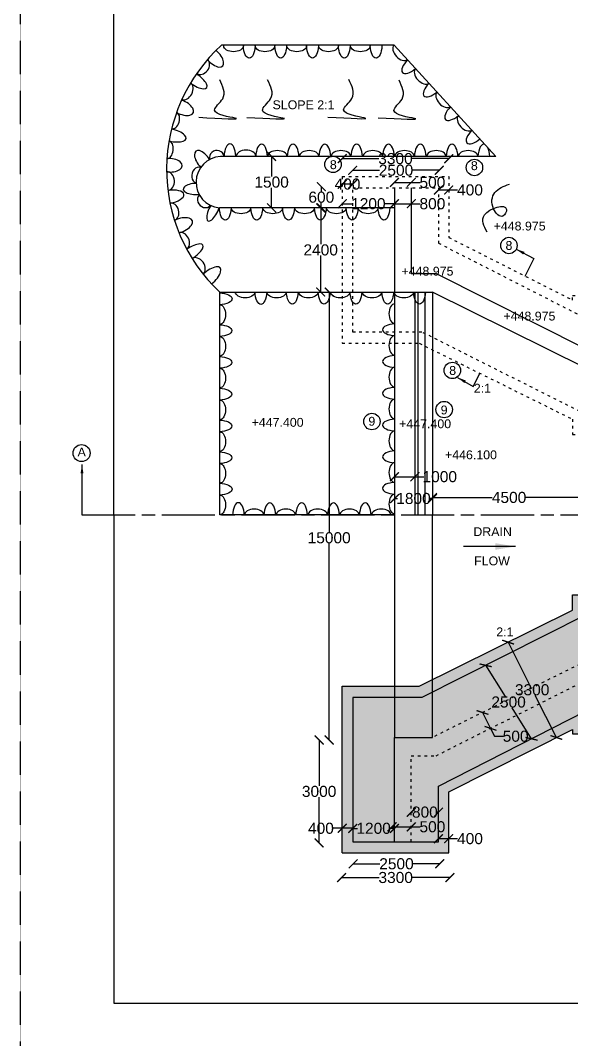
# Model space of a CAD drawing. Header units: millimetres. Extents: x 60706 to 78727, y 12317 to 23622.
# Drawn here: x 60706 to 63194, y 14749 to 19351 of the extents above; entities that cross this region are included whole.
import ezdxf

# ---------------------------------------------------------------- set-up
doc = ezdxf.new("R2010")
doc.units = ezdxf.units.MM
doc.header["$MEASUREMENT"] = 0
for name, pattern in [('ACAD_ISO03W100', [30, 12, -18]), ('ACAD_ISO08W100', [36, 24, -3, 6, -3]), ('HIDDENX2', [0.75, 0.5, -0.25])]:
    doc.linetypes.add(name, pattern=pattern)
doc.layers.add('DRAWING', color=7, linetype='Continuous')
doc.layers.get('0').off()
doc.styles.get("Standard").update_dxf_attribs({"font": 'ARIAL_1.TTF'})
doc.dimstyles.get("Standard").update_dxf_attribs({"dimtxt": 50, "dimasz": 40, "dimexe": 0.18, "dimexo": 0.0625, "dimgap": 0.09, "dimtad": 0, "dimtih": 1, "dimtoh": 1, "dimdec": 0, "dimzin": 0, "dimdsep": 46, "dimtxsty": 'Standard', "dimblk": 'ARCHTICK', "dimcen": 0.05, "dimse1": 1, "dimse2": 1, "dimadec": 0, "dimazin": 0, "dimtfac": 1, "dimtdec": 0, "dimtofl": 0, "dimtmove": 0, "dimatfit": 3, "dimfxl": 0, "dimtolj": 1, "dimtzin": 0, "dimarcsym": 0})
pattern_1 = [(50, (0, 0), (57.380815, -5.02017), [6, -66]), (355, (0, 0), (-11.100107, 60.17537), [4.8, -52.8]), (100.4514, (4.78, -0.42), (46.28075, 55.155163), [5.099215, -56.09137]), (46.1842, (0, 16), (85.379284, -13.24152), [9, -99]), (96.6356, (7.115, 14.9), (74.77302, 77.92943), [7.64882, -84.13704]), (351.1842, (0, 16), (74.77296, 77.92949), [7.2, -79.2]), (21, (8, 12), (47.752564, -32.20951), [6, -66]), (326, (8, 12), (19.465227, 58.012004), [4.8, -52.8]), (71.4514, (11.98, 9.316), (67.21781, 25.80244), [5.099215, -56.09137]), (37.5, (0, 0), (0.9727884, 26.631508), [0, -52.16, 0, -53.6, 0, -53]), (7.5, (0, 0), (21.045563, 31.552937), [0, -30.56, 0, -50.96, 0, -20.2]), (327.5, (-17.84, 0), (42.705795, -1.80439), [0, -20, 0, -62.4, 0, -82.8]), (317.5, (-25.84, 0), (46.654894, 8.008399), [0, -26, 0, -41.44, 0, -58.8])]

# ---------------------------------------------------------------- blocks, each defined once
blk = doc.blocks.new('_ArchTick')
at = {"color": 0, "linetype": 'ByBlock', "const_width": 0.15}
blk.add_lwpolyline([(-0.5, -0.5), (0.5, 0.5)], dxfattribs=at)
blk = doc.blocks.new('*D459')
at = {"layer": 'Defpoints', "color": 0}
for p in [(62566, 17191.6), (63257.4, 17196.5), (63257.4, 17191.6)]:
    blk.add_point(p, dxfattribs=at)
at = {"layer": 'DRAWING', "color": 0, "lineweight": -2}
for p, q in [((62566, 17196.5), (62836, 17196.5)), ((63257.4, 17196.5), (62987.4, 17196.5))]:
    blk.add_line(p, q, dxfattribs=at)
at = {"layer": 'DRAWING', "color": 0, "lineweight": -2, "xscale": 40, "yscale": 40, "zscale": 40, "rotation": 180}
blk.add_blockref('_ArchTick', (62566, 17196.5), dxfattribs=at)
at = {"layer": 'DRAWING', "color": 0, "lineweight": -2, "xscale": 40, "yscale": 40, "zscale": 40}
blk.add_blockref('_ArchTick', (63257.4, 17196.5), dxfattribs=at)
at = {"layer": 'DRAWING', "color": 0, "insert": (62911.7, 17196.5), "char_height": 50, "attachment_point": 5}
blk.add_mtext('\\A1;4500', dxfattribs=at)
blk = doc.blocks.new('*D467')
at = {"layer": 'Defpoints', "color": 0}
for p in [(62394.6, 17290.2), (62486.6, 17290.2), (62486.6, 17290.2)]:
    blk.add_point(p, dxfattribs=at)
at = {"layer": 'DRAWING', "color": 0, "lineweight": -2}
for p, q in [((62394.6, 17290.2), (62486.6, 17290.2)), ((62486.6, 17290.2), (62526.6, 17290.2))]:
    blk.add_line(p, q, dxfattribs=at)
at = {"layer": 'DRAWING', "color": 0, "lineweight": -2, "xscale": 40, "yscale": 40, "zscale": 40, "rotation": 180}
blk.add_blockref('_ArchTick', (62394.6, 17290.2), dxfattribs=at)
at = {"layer": 'DRAWING', "color": 0, "lineweight": -2, "xscale": 40, "yscale": 40, "zscale": 40}
blk.add_blockref('_ArchTick', (62486.6, 17290.2), dxfattribs=at)
at = {"layer": 'DRAWING', "color": 0, "insert": (62598.9, 17290.2), "char_height": 50, "attachment_point": 5}
blk.add_mtext('\\A1;1000', dxfattribs=at)
blk = doc.blocks.new('*D468')
at = {"layer": 'Defpoints', "color": 0}
for p in [(62394.6, 17186.4), (62566, 17191.6), (62566, 17191.6)]:
    blk.add_point(p, dxfattribs=at)
at = {"layer": 'DRAWING', "color": 0, "lineweight": -2}
for p, q in [((62394.6, 17191.6), (62408, 17191.6)), ((62566, 17191.6), (62552.6, 17191.6))]:
    blk.add_line(p, q, dxfattribs=at)
at = {"layer": 'DRAWING', "color": 0, "lineweight": -2, "xscale": 40, "yscale": 40, "zscale": 40, "rotation": 180}
blk.add_blockref('_ArchTick', (62394.6, 17191.6), dxfattribs=at)
at = {"layer": 'DRAWING', "color": 0, "lineweight": -2, "xscale": 40, "yscale": 40, "zscale": 40}
blk.add_blockref('_ArchTick', (62566, 17191.6), dxfattribs=at)
at = {"layer": 'DRAWING', "color": 0, "insert": (62480.3, 17191.6), "char_height": 50, "attachment_point": 5}
blk.add_mtext('\\A1;1800', dxfattribs=at)
blk = doc.blocks.new('*D469')
at = {"layer": 'Defpoints', "color": 0}
for p in [(62057.1, 18504), (62061.4, 18504), (62075.8, 18124)]:
    blk.add_point(p, dxfattribs=at)
at = {"layer": 'DRAWING', "color": 0, "lineweight": -2}
for p, q in [((62061.4, 18504), (62061.4, 18339.6)), ((62061.4, 18124), (62061.4, 18288.4))]:
    blk.add_line(p, q, dxfattribs=at)
at = {"layer": 'DRAWING', "color": 0, "lineweight": -2, "xscale": 40, "yscale": 40, "zscale": 40}
for p, rotation in [((62061.4, 18504), 90), ((62061.4, 18124), 270)]:
    blk.add_blockref('_ArchTick', p, dxfattribs=dict(at, rotation=rotation))
at = {"layer": 'DRAWING', "color": 0, "insert": (62061.4, 18314), "char_height": 50, "attachment_point": 5}
blk.add_mtext('\\A1;2400', dxfattribs=at)
blk = doc.blocks.new('*D470')
at = {"layer": 'Defpoints', "color": 0}
for p in [(62064.3, 18599.9), (62064.3, 18504), (62064.3, 18504)]:
    blk.add_point(p, dxfattribs=at)
at = {"layer": 'DRAWING', "color": 0, "lineweight": -2}
for p, q in [((62064.3, 18599.9), (62064.3, 18577.6)), ((62064.3, 18504), (62064.3, 18526.4))]:
    blk.add_line(p, q, dxfattribs=at)
at = {"layer": 'DRAWING', "color": 0, "lineweight": -2, "xscale": 40, "yscale": 40, "zscale": 40}
for p, rotation in [((62064.3, 18599.9), 90), ((62064.3, 18504), 270)]:
    blk.add_blockref('_ArchTick', p, dxfattribs=dict(at, rotation=rotation))
at = {"layer": 'DRAWING', "color": 0, "insert": (62064.3, 18552), "char_height": 50, "attachment_point": 5}
blk.add_mtext('\\A1;600', dxfattribs=at)
blk = doc.blocks.new('*D471')
at = {"layer": 'Defpoints', "color": 0}
for p in [(62158.8, 18522.3), (62394.2, 18522.6), (62394.2, 18522.6)]:
    blk.add_point(p, dxfattribs=at)
at = {"layer": 'DRAWING', "color": 0, "lineweight": -2}
for p, q in [((62158.8, 18522.6), (62204.2, 18522.6)), ((62394.2, 18522.6), (62348.8, 18522.6))]:
    blk.add_line(p, q, dxfattribs=at)
at = {"layer": 'DRAWING', "color": 0, "lineweight": -2, "xscale": 40, "yscale": 40, "zscale": 40, "rotation": 180}
blk.add_blockref('_ArchTick', (62158.8, 18522.6), dxfattribs=at)
at = {"layer": 'DRAWING', "color": 0, "lineweight": -2, "xscale": 40, "yscale": 40, "zscale": 40}
blk.add_blockref('_ArchTick', (62394.2, 18522.6), dxfattribs=at)
at = {"layer": 'DRAWING', "color": 0, "insert": (62276.5, 18522.6), "char_height": 50, "attachment_point": 5}
blk.add_mtext('\\A1;1200', dxfattribs=at)
blk = doc.blocks.new('*D472')
at = {"layer": 'Defpoints', "color": 0}
for p in [(62394.2, 18522.6), (62470.3, 18522.6), (62470.3, 18522.6)]:
    blk.add_point(p, dxfattribs=at)
at = {"layer": 'DRAWING', "color": 0, "lineweight": -2}
for p, q in [((62394.2, 18522.6), (62470.3, 18522.6)), ((62470.3, 18522.6), (62510.3, 18522.6))]:
    blk.add_line(p, q, dxfattribs=at)
at = {"layer": 'DRAWING', "color": 0, "lineweight": -2, "xscale": 40, "yscale": 40, "zscale": 40, "rotation": 180}
blk.add_blockref('_ArchTick', (62394.2, 18522.6), dxfattribs=at)
at = {"layer": 'DRAWING', "color": 0, "lineweight": -2, "xscale": 40, "yscale": 40, "zscale": 40}
blk.add_blockref('_ArchTick', (62470.3, 18522.6), dxfattribs=at)
at = {"layer": 'DRAWING', "color": 0, "insert": (62565.6, 18522.6), "char_height": 50, "attachment_point": 5}
blk.add_mtext('\\A1;800', dxfattribs=at)
blk = doc.blocks.new('*D473')
at = {"layer": 'Defpoints', "color": 0}
for p in [(62592.9, 18584.9), (62639.1, 18584.9), (62639.1, 18584.9)]:
    blk.add_point(p, dxfattribs=at)
at = {"layer": 'DRAWING', "color": 0, "lineweight": -2}
for p, q in [((62592.9, 18584.9), (62639.1, 18584.9)), ((62639.1, 18584.9), (62679.1, 18584.9))]:
    blk.add_line(p, q, dxfattribs=at)
at = {"layer": 'DRAWING', "color": 0, "lineweight": -2, "xscale": 40, "yscale": 40, "zscale": 40, "rotation": 180}
blk.add_blockref('_ArchTick', (62592.9, 18584.9), dxfattribs=at)
at = {"layer": 'DRAWING', "color": 0, "lineweight": -2, "xscale": 40, "yscale": 40, "zscale": 40}
blk.add_blockref('_ArchTick', (62639.1, 18584.9), dxfattribs=at)
at = {"layer": 'DRAWING', "color": 0, "insert": (62735.3, 18584.9), "char_height": 50, "attachment_point": 5}
blk.add_mtext('\\A1;400', dxfattribs=at)
blk = doc.blocks.new('*D474')
at = {"layer": 'Defpoints', "color": 0}
for p in [(62205.9, 18667.2), (62596.4, 18673.9), (62596.4, 18666.1)]:
    blk.add_point(p, dxfattribs=at)
at = {"layer": 'DRAWING', "color": 0, "lineweight": -2}
for p, q in [((62205.9, 18673.9), (62326.1, 18673.9)), ((62596.4, 18673.9), (62476.2, 18673.9))]:
    blk.add_line(p, q, dxfattribs=at)
at = {"layer": 'DRAWING', "color": 0, "lineweight": -2, "xscale": 40, "yscale": 40, "zscale": 40, "rotation": 180}
blk.add_blockref('_ArchTick', (62205.9, 18673.9), dxfattribs=at)
at = {"layer": 'DRAWING', "color": 0, "lineweight": -2, "xscale": 40, "yscale": 40, "zscale": 40}
blk.add_blockref('_ArchTick', (62596.4, 18673.9), dxfattribs=at)
at = {"layer": 'DRAWING', "color": 0, "insert": (62401.2, 18673.9), "char_height": 50, "attachment_point": 5}
blk.add_mtext('\\A1;2500', dxfattribs=at)
blk = doc.blocks.new('*D475')
at = {"layer": 'Defpoints', "color": 0}
for p in [(62158.8, 18709.9), (62639.3, 18726.2), (62639.3, 18713.3)]:
    blk.add_point(p, dxfattribs=at)
at = {"layer": 'DRAWING', "color": 0, "lineweight": -2}
for p, q in [((62158.8, 18726.2), (62324.4, 18726.2)), ((62639.3, 18726.2), (62473.7, 18726.2))]:
    blk.add_line(p, q, dxfattribs=at)
at = {"layer": 'DRAWING', "color": 0, "lineweight": -2, "xscale": 40, "yscale": 40, "zscale": 40, "rotation": 180}
blk.add_blockref('_ArchTick', (62158.8, 18726.2), dxfattribs=at)
at = {"layer": 'DRAWING', "color": 0, "lineweight": -2, "xscale": 40, "yscale": 40, "zscale": 40}
blk.add_blockref('_ArchTick', (62639.3, 18726.2), dxfattribs=at)
at = {"layer": 'DRAWING', "color": 0, "insert": (62399, 18726.2), "char_height": 50, "attachment_point": 5}
blk.add_mtext('\\A1;3300', dxfattribs=at)
blk = doc.blocks.new('*D476')
at = {"layer": 'Defpoints', "color": 0}
for p in [(62470.3, 18619), (62394.1, 18564.2), (62470.3, 18564.2)]:
    blk.add_point(p, dxfattribs=at)
at = {"layer": 'DRAWING', "color": 0, "lineweight": -2}
for p, q in [((62394.1, 18619), (62470.3, 18619)), ((62470.3, 18619), (62510.3, 18619))]:
    blk.add_line(p, q, dxfattribs=at)
at = {"layer": 'DRAWING', "color": 0, "lineweight": -2, "xscale": 40, "yscale": 40, "zscale": 40, "rotation": 180}
blk.add_blockref('_ArchTick', (62394.1, 18619), dxfattribs=at)
at = {"layer": 'DRAWING', "color": 0, "lineweight": -2, "xscale": 40, "yscale": 40, "zscale": 40}
blk.add_blockref('_ArchTick', (62470.3, 18619), dxfattribs=at)
at = {"layer": 'DRAWING', "color": 0, "insert": (62565.6, 18619), "char_height": 50, "attachment_point": 5}
blk.add_mtext('\\A1;500', dxfattribs=at)
blk = doc.blocks.new('*D477')
at = {"layer": 'Defpoints', "color": 0}
for p in [(62158.8, 18611.2), (62158.8, 18585.6), (62206.2, 18585.6)]:
    blk.add_point(p, dxfattribs=at)
at = {"layer": 'DRAWING', "color": 0, "lineweight": -2}
blk.add_line((62206.2, 18611.2), (62158.8, 18611.2), dxfattribs=at)
at = {"layer": 'DRAWING', "color": 0, "lineweight": -2, "xscale": 40, "yscale": 40, "zscale": 40, "rotation": 180}
blk.add_blockref('_ArchTick', (62158.8, 18611.2), dxfattribs=at)
at = {"layer": 'DRAWING', "color": 0, "lineweight": -2, "xscale": 40, "yscale": 40, "zscale": 40}
blk.add_blockref('_ArchTick', (62206.2, 18611.2), dxfattribs=at)
at = {"layer": 'DRAWING', "color": 0, "insert": (62182.5, 18611.2), "char_height": 50, "attachment_point": 5}
blk.add_mtext('\\A1;400', dxfattribs=at)
blk = doc.blocks.new('*D478')
at = {"layer": 'Defpoints', "color": 0}
for p in [(61839.9, 18736.2), (61842.5, 18736.2), (61822, 18504)]:
    blk.add_point(p, dxfattribs=at)
at = {"layer": 'DRAWING', "color": 0, "lineweight": -2}
for p, q in [((61839.9, 18736.2), (61839.9, 18645.7)), ((61839.9, 18504), (61839.9, 18594.5))]:
    blk.add_line(p, q, dxfattribs=at)
at = {"layer": 'DRAWING', "color": 0, "lineweight": -2, "xscale": 40, "yscale": 40, "zscale": 40}
for p, rotation in [((61839.9, 18736.2), 90), ((61839.9, 18504), 270)]:
    blk.add_blockref('_ArchTick', p, dxfattribs=dict(at, rotation=rotation))
at = {"layer": 'DRAWING', "color": 0, "insert": (61839.9, 18620.1), "char_height": 50, "attachment_point": 5}
blk.add_mtext('\\A1;1500', dxfattribs=at)
blk = doc.blocks.new('*D479')
at = {"layer": 'Defpoints', "color": 0}
for p in [(62061.4, 18124), (62069.1, 16101.4), (62099.7, 16101.4)]:
    blk.add_point(p, dxfattribs=at)
at = {"layer": 'DRAWING', "color": 0, "lineweight": -2}
for p, q in [((62099.7, 18124), (62099.7, 17039.9)), ((62099.7, 16101.4), (62099.7, 16988.7))]:
    blk.add_line(p, q, dxfattribs=at)
at = {"layer": 'DRAWING', "color": 0, "lineweight": -2, "xscale": 40, "yscale": 40, "zscale": 40}
for p, rotation in [((62099.7, 18124), 90), ((62099.7, 16101.4), 270)]:
    blk.add_blockref('_ArchTick', p, dxfattribs=dict(at, rotation=rotation))
at = {"layer": 'DRAWING', "color": 0, "insert": (62099.7, 17014.3), "char_height": 50, "attachment_point": 5}
blk.add_mtext('\\A1;15000', dxfattribs=at)
blk = doc.blocks.new('*D480')
at = {"layer": 'Defpoints', "color": 0}
for p in [(62069.1, 16101.4), (62054.4, 15636.8), (62064.8, 15636.8)]:
    blk.add_point(p, dxfattribs=at)
at = {"layer": 'DRAWING', "color": 0, "lineweight": -2}
for p, q in [((62054.4, 16101.4), (62054.4, 15894.7)), ((62054.4, 15636.8), (62054.4, 15843.5))]:
    blk.add_line(p, q, dxfattribs=at)
at = {"layer": 'DRAWING', "color": 0, "lineweight": -2, "xscale": 40, "yscale": 40, "zscale": 40}
for p, rotation in [((62054.4, 16101.4), 90), ((62054.4, 15636.8), 270)]:
    blk.add_blockref('_ArchTick', p, dxfattribs=dict(at, rotation=rotation))
at = {"layer": 'DRAWING', "color": 0, "insert": (62054.4, 15869.1), "char_height": 50, "attachment_point": 5}
blk.add_mtext('\\A1;3000', dxfattribs=at)
blk = doc.blocks.new('*D481')
at = {"layer": 'Defpoints', "color": 0}
for p in [(62158.8, 15703.9), (62158.8, 15702.7), (62206.2, 15703.9)]:
    blk.add_point(p, dxfattribs=at)
at = {"layer": 'DRAWING', "color": 0, "lineweight": -2}
for p, q in [((62158.8, 15702.7), (62118.8, 15702.7)), ((62206.2, 15702.7), (62158.8, 15702.7))]:
    blk.add_line(p, q, dxfattribs=at)
at = {"layer": 'DRAWING', "color": 0, "lineweight": -2, "xscale": 40, "yscale": 40, "zscale": 40, "rotation": 180}
blk.add_blockref('_ArchTick', (62158.8, 15702.7), dxfattribs=at)
at = {"layer": 'DRAWING', "color": 0, "lineweight": -2, "xscale": 40, "yscale": 40, "zscale": 40}
blk.add_blockref('_ArchTick', (62206.2, 15702.7), dxfattribs=at)
at = {"layer": 'DRAWING', "color": 0, "insert": (62062.5, 15702.7), "char_height": 50, "attachment_point": 5}
blk.add_mtext('\\A1;400', dxfattribs=at)
blk = doc.blocks.new('*D482')
at = {"layer": 'Defpoints', "color": 0}
for p in [(62206.2, 15702.7), (62394.2, 15702.5), (62394.2, 15702.5)]:
    blk.add_point(p, dxfattribs=at)
at = {"layer": 'DRAWING', "color": 0, "lineweight": -2}
for p, q in [((62206.2, 15702.5), (62227.9, 15702.5)), ((62394.2, 15702.5), (62372.5, 15702.5))]:
    blk.add_line(p, q, dxfattribs=at)
at = {"layer": 'DRAWING', "color": 0, "lineweight": -2, "xscale": 40, "yscale": 40, "zscale": 40, "rotation": 180}
blk.add_blockref('_ArchTick', (62206.2, 15702.5), dxfattribs=at)
at = {"layer": 'DRAWING', "color": 0, "lineweight": -2, "xscale": 40, "yscale": 40, "zscale": 40}
blk.add_blockref('_ArchTick', (62394.2, 15702.5), dxfattribs=at)
at = {"layer": 'DRAWING', "color": 0, "insert": (62300.2, 15702.5), "char_height": 50, "attachment_point": 5}
blk.add_mtext('\\A1;1200', dxfattribs=at)
blk = doc.blocks.new('*D483')
at = {"layer": 'Defpoints', "color": 0}
for p in [(62383.3, 15702.5), (62470.3, 15709.5), (62470.3, 15709.5)]:
    blk.add_point(p, dxfattribs=at)
at = {"layer": 'DRAWING', "color": 0, "lineweight": -2}
for p, q in [((62383.3, 15709.5), (62470.3, 15709.5)), ((62470.3, 15709.5), (62510.3, 15709.5))]:
    blk.add_line(p, q, dxfattribs=at)
at = {"layer": 'DRAWING', "color": 0, "lineweight": -2, "xscale": 40, "yscale": 40, "zscale": 40, "rotation": 180}
blk.add_blockref('_ArchTick', (62383.3, 15709.5), dxfattribs=at)
at = {"layer": 'DRAWING', "color": 0, "lineweight": -2, "xscale": 40, "yscale": 40, "zscale": 40}
blk.add_blockref('_ArchTick', (62470.3, 15709.5), dxfattribs=at)
at = {"layer": 'DRAWING', "color": 0, "insert": (62565.6, 15709.5), "char_height": 50, "attachment_point": 5}
blk.add_mtext('\\A1;500', dxfattribs=at)
blk = doc.blocks.new('*D484')
at = {"layer": 'Defpoints', "color": 0}
for p in [(62470.3, 15775.6), (62592.9, 15775.6), (62592.9, 15775.6)]:
    blk.add_point(p, dxfattribs=at)
at = {"layer": 'DRAWING', "color": 0, "lineweight": -2}
for p, q in [((62470.3, 15775.6), (62476.3, 15775.6)), ((62592.9, 15775.6), (62586.9, 15775.6))]:
    blk.add_line(p, q, dxfattribs=at)
at = {"layer": 'DRAWING', "color": 0, "lineweight": -2, "xscale": 40, "yscale": 40, "zscale": 40, "rotation": 180}
blk.add_blockref('_ArchTick', (62470.3, 15775.6), dxfattribs=at)
at = {"layer": 'DRAWING', "color": 0, "lineweight": -2, "xscale": 40, "yscale": 40, "zscale": 40}
blk.add_blockref('_ArchTick', (62592.9, 15775.6), dxfattribs=at)
at = {"layer": 'DRAWING', "color": 0, "insert": (62531.6, 15775.6), "char_height": 50, "attachment_point": 5}
blk.add_mtext('\\A1;800', dxfattribs=at)
blk = doc.blocks.new('*D485')
at = {"layer": 'Defpoints', "color": 0}
for p in [(62592.9, 15656), (62639.1, 15656), (62639.1, 15656)]:
    blk.add_point(p, dxfattribs=at)
at = {"layer": 'DRAWING', "color": 0, "lineweight": -2}
for p, q in [((62592.9, 15656), (62639.1, 15656)), ((62639.1, 15656), (62679.1, 15656))]:
    blk.add_line(p, q, dxfattribs=at)
at = {"layer": 'DRAWING', "color": 0, "lineweight": -2, "xscale": 40, "yscale": 40, "zscale": 40, "rotation": 180}
blk.add_blockref('_ArchTick', (62592.9, 15656), dxfattribs=at)
at = {"layer": 'DRAWING', "color": 0, "lineweight": -2, "xscale": 40, "yscale": 40, "zscale": 40}
blk.add_blockref('_ArchTick', (62639.1, 15656), dxfattribs=at)
at = {"layer": 'DRAWING', "color": 0, "insert": (62735.3, 15656), "char_height": 50, "attachment_point": 5}
blk.add_mtext('\\A1;400', dxfattribs=at)
blk = doc.blocks.new('*D486')
at = {"layer": 'Defpoints', "color": 0}
for p in [(62208.2, 15540.9), (62598.8, 15542.4), (62598.8, 15542.4)]:
    blk.add_point(p, dxfattribs=at)
at = {"layer": 'DRAWING', "color": 0, "lineweight": -2}
for p, q in [((62208.2, 15542.4), (62328.4, 15542.4)), ((62598.8, 15542.4), (62478.6, 15542.4))]:
    blk.add_line(p, q, dxfattribs=at)
at = {"layer": 'DRAWING', "color": 0, "lineweight": -2, "xscale": 40, "yscale": 40, "zscale": 40, "rotation": 180}
blk.add_blockref('_ArchTick', (62208.2, 15542.4), dxfattribs=at)
at = {"layer": 'DRAWING', "color": 0, "lineweight": -2, "xscale": 40, "yscale": 40, "zscale": 40}
blk.add_blockref('_ArchTick', (62598.8, 15542.4), dxfattribs=at)
at = {"layer": 'DRAWING', "color": 0, "insert": (62403.5, 15542.4), "char_height": 50, "attachment_point": 5}
blk.add_mtext('\\A1;2500', dxfattribs=at)
blk = doc.blocks.new('*D487')
at = {"layer": 'Defpoints', "color": 0}
for p in [(62155.4, 15491.7), (62644.4, 15491.2), (62644.4, 15480.4)]:
    blk.add_point(p, dxfattribs=at)
at = {"layer": 'DRAWING', "color": 0, "lineweight": -2}
for p, q in [((62155.4, 15480.4), (62325.3, 15480.4)), ((62644.4, 15480.4), (62474.6, 15480.4))]:
    blk.add_line(p, q, dxfattribs=at)
at = {"layer": 'DRAWING', "color": 0, "lineweight": -2, "xscale": 40, "yscale": 40, "zscale": 40, "rotation": 180}
blk.add_blockref('_ArchTick', (62155.4, 15480.4), dxfattribs=at)
at = {"layer": 'DRAWING', "color": 0, "lineweight": -2, "xscale": 40, "yscale": 40, "zscale": 40}
blk.add_blockref('_ArchTick', (62644.4, 15480.4), dxfattribs=at)
at = {"layer": 'DRAWING', "color": 0, "insert": (62399.9, 15480.4), "char_height": 50, "attachment_point": 5}
blk.add_mtext('\\A1;3300', dxfattribs=at)
blk = doc.blocks.new('*D488')
at = {"layer": 'Defpoints', "color": 0}
for p in [(62791.8, 16225.7), (62827.9, 16154.1), (62827.9, 16154.1)]:
    blk.add_point(p, dxfattribs=at)
at = {"layer": 'DRAWING', "color": 0, "lineweight": -2}
for p, q in [((62791.8, 16225.7), (62827.9, 16154.1)), ((62827.9, 16154.1), (62845.9, 16118.3)), ((62845.9, 16118.3), (62885.9, 16118.3))]:
    blk.add_line(p, q, dxfattribs=at)
at = {"layer": 'DRAWING', "color": 0, "lineweight": -2, "xscale": 40, "yscale": 40, "zscale": 40}
for p, rotation in [((62791.8, 16225.7), 116.7497208644413), ((62827.9, 16154.1), 296.7497208644413)]:
    blk.add_blockref('_ArchTick', p, dxfattribs=dict(at, rotation=rotation))
at = {"layer": 'DRAWING', "color": 0, "insert": (62941.2, 16118.3), "char_height": 50, "attachment_point": 5}
blk.add_mtext('\\A1;500', dxfattribs=at)
blk = doc.blocks.new('*D489')
at = {"layer": 'Defpoints', "color": 0}
for p in [(62805.7, 16438.7), (63013.2, 16106.8), (63013.2, 16106.8)]:
    blk.add_point(p, dxfattribs=at)
at = {"layer": 'DRAWING', "color": 0, "lineweight": -2}
for p, q in [((62805.7, 16438.7), (62893.4, 16298.4)), ((63013.2, 16106.8), (62925.4, 16247.2))]:
    blk.add_line(p, q, dxfattribs=at)
at = {"layer": 'DRAWING', "color": 0, "lineweight": -2, "xscale": 40, "yscale": 40, "zscale": 40}
for p, rotation in [((62805.7, 16438.7), 122.0161001111862), ((63013.2, 16106.8), 302.0161001111862)]:
    blk.add_blockref('_ArchTick', p, dxfattribs=dict(at, rotation=rotation))
at = {"layer": 'DRAWING', "color": 0, "insert": (62909.4, 16272.8), "char_height": 50, "attachment_point": 5}
blk.add_mtext('\\A1;2500', dxfattribs=at)
blk = doc.blocks.new('*D490')
at = {"layer": 'Defpoints', "color": 0}
for p in [(62895.6, 16537.7), (63113.6, 16107), (63124.9, 16112.8)]:
    blk.add_point(p, dxfattribs=at)
at = {"layer": 'DRAWING', "color": 0, "lineweight": -2}
for p, q in [((62906.9, 16543.4), (63002.9, 16353.7)), ((63124.9, 16112.8), (63028.9, 16302.5))]:
    blk.add_line(p, q, dxfattribs=at)
at = {"layer": 'DRAWING', "color": 0, "lineweight": -2, "xscale": 40, "yscale": 40, "zscale": 40}
for p, rotation in [((62906.9, 16543.4), 116.8528520061455), ((63124.9, 16112.8), 296.8528520061454)]:
    blk.add_blockref('_ArchTick', p, dxfattribs=dict(at, rotation=rotation))
at = {"layer": 'DRAWING', "color": 0, "insert": (63015.9, 16328.1), "char_height": 50, "attachment_point": 5}
blk.add_mtext('\\A1;3300', dxfattribs=at)

msp = doc.modelspace()

# ---------------------------------------------------------------- hatches: boundary and pattern name
at = {"layer": 'DRAWING'}
h = msp.add_hatch(dxfattribs=at)
h.set_pattern_fill('AR-CONC', color=256, scale=8, style=0)
h.set_pattern_definition(pattern_1)
h.paths.add_polyline_path([(63257.4, 16665.9), (63257.4, 16756.6), (63198, 16756.6), (63198, 16687.6), (62566, 16374.3), (62566, 16318.2)])
h.paths.add_polyline_path([(62566, 16374.3), (62506.4, 16344.8), (62394.6, 16344.8), (62394.6, 16293.9), (62517.8, 16293.9), (62566, 16318.2)], flags=17)
h.paths.add_polyline_path([(62394.6, 16344.8), (62158.8, 16344.8), (62158.8, 15591.3), (62639.1, 15591.3), (62639.1, 15866.8), (63197.4, 16149.5), (63197.4, 16129.3), (63327, 16129.3), (63327, 16188.9), (63257, 16188.9), (63257, 16231.2), (62592.9, 15892.4), (62592.9, 15642.3), (62206.2, 15642.3), (62206.2, 16293.9), (62394.6, 16293.9)])
h.paths.add_polyline_path([(62566, 16318.2), (62517.8, 16293.9), (62394.6, 16293.9), (62394.6, 16113.4), (62566, 16113.4)], flags=17)
h.paths.add_polyline_path([(62394.6, 16293.9), (62206.2, 16293.9), (62206.2, 15642.3), (62394.1, 15642.3), (62394.6, 16113.4)], flags=17)
h.paths.add_polyline_path([(63257.4, 16370.5), (63257.4, 16457.2), (62566, 16113.4), (62394.6, 16113.4), (62394.1, 15642.3), (62470.3, 15642.3), (62470.3, 16030.3), (62582.3, 16030.3)])
h.paths.add_polyline_path([(63327, 16671.3), (63257.9, 16671.3), (63257.9, 16666.2), (63257.4, 16665.9), (63257.4, 16457.2), (63327, 16457.2)])
h.paths.add_polyline_path([(63327, 16756.6), (63257.4, 16756.6), (63257.4, 16671.3), (63327, 16671.3)])
h.paths.add_polyline_path([(63986.5, 16756.6), (63327, 16756.6), (63327, 16671.3), (63986.5, 16671.3)])
h.paths.add_polyline_path([(63986.5, 16671.3), (63327, 16671.3), (63327, 16457.2), (63986.5, 16457.2)])
h.paths.add_polyline_path([(64052.3, 16756.6), (63986.5, 16756.6), (63986.5, 16671.3), (64052.3, 16671.3)])
h.paths.add_polyline_path([(64264.3, 16686.7), (64052.3, 16686.7), (64052.3, 16638.5), (64264.3, 16638.5)])
h.paths.add_polyline_path([(64264.3, 16638.5), (64052.9, 16638.5), (64052.9, 16457.2), (64264.3, 16457.2)])
h.paths.add_polyline_path([(64264.3, 16457.2), (64052.9, 16457.2), (64052.9, 16379.9), (64264.3, 16379.9)])
h.paths.add_polyline_path([(64052.9, 16457.2), (63986.5, 16457.2), (63986.5, 16379.9), (64052.9, 16379.9)])
h.paths.add_polyline_path([(63986.5, 16457.2), (63327, 16457.2), (63327, 16379.9), (63986.5, 16379.9)])
h.paths.add_polyline_path([(63327, 16379.9), (63257.4, 16379.9), (63257.4, 16370.5), (63257.2, 16299.6), (63327, 16299.6)])
h.paths.add_polyline_path([(63327, 16299.6), (63257.2, 16299.6), (63257, 16231.2), (63257, 16188.9), (63327, 16188.9)])
h.paths.add_polyline_path([(63986.5, 16188.9), (63327, 16188.9), (63327, 16129.3), (63986.5, 16129.3)])
h.paths.add_polyline_path([(63986.5, 16299.6), (63327, 16299.6), (63327, 16188.9), (63986.5, 16188.9)])
h.paths.add_polyline_path([(63986.5, 16379.9), (63327, 16379.9), (63327, 16299.6), (63986.5, 16299.6)])
h.paths.add_polyline_path([(64052.9, 16379.9), (63986.5, 16379.9), (63986.5, 16299.6), (64052.9, 16299.6)])
h.paths.add_polyline_path([(64052.9, 16299.6), (63986.5, 16299.6), (63986.5, 16188.9), (64052.9, 16188.9), (64052.9, 16247.7)])
h.paths.add_polyline_path([(64114, 16199.3), (64701.4, 16199.3), (64701.4, 16279.6), (64652.8, 16279.6), (64652.8, 16247.7), (64052.9, 16247.7), (64052.9, 16188.9), (63986.5, 16188.9), (63986.5, 16129.3), (64114, 16129.3)])
h.paths.add_polyline_path([(64652.8, 16341.1), (64326, 16341.1), (64326, 16379.9), (64264.3, 16379.9), (64264.3, 16279.6), (64652.8, 16279.6)])
h.paths.add_polyline_path([(64973.7, 16389.7), (64914.4, 16389.7), (64914.4, 16341.1), (64701.4, 16341.1), (64701.4, 16279.3), (64973.7, 16279.3)])
h.paths.add_polyline_path([(64701.4, 16341.1), (64652.8, 16341.1), (64652.8, 16279.6), (64701.4, 16279.6)])
h.paths.add_polyline_path([(64733.6, 16389.7), (64652.8, 16389.7), (64652.8, 16379.9), (64652.8, 16369.3), (64652.8, 16341.1), (64701.4, 16341.1), (64733.6, 16341.1)])
h.paths.add_polyline_path([(64914.4, 16389.7), (64733.6, 16389.7), (64733.6, 16341.1), (64914.4, 16341.1)], flags=17)
h.paths.add_polyline_path([(64574.1, 16379.9), (64326, 16379.9), (64326, 16341.1), (64574.1, 16341.1)])
h.paths.add_polyline_path([(64652.8, 16369.3), (64652.8, 16379.9), (64574.1, 16379.9), (64574.1, 16341.1), (64652.8, 16341.1)])
h.paths.add_polyline_path([(64574.1, 16457.2), (64326, 16457.2), (64326, 16379.9), (64574.1, 16379.9)])
h.paths.add_polyline_path([(64652.8, 16457.2), (64574.1, 16457.2), (64574.1, 16379.9), (64652.8, 16379.9)])
h.paths.add_polyline_path([(64733.6, 16453.4), (64652.8, 16453.4), (64652.8, 16389.7), (64733.6, 16389.7)])
h.paths.add_polyline_path([(64914.4, 16453.4), (64733.6, 16453.4), (64733.6, 16389.7), (64914.4, 16389.7)])
h.paths.add_polyline_path([(64973.7, 16453.4), (64914.4, 16453.4), (64914.4, 16389.7), (64973.7, 16389.7)])
h.paths.add_polyline_path([(64973.7, 17074.8), (64914.4, 17074.8), (64914.4, 16453.4), (64973.7, 16453.4)])
h.paths.add_polyline_path([(64914.4, 17074.8), (64733.6, 17074.8), (64733.6, 16453.4), (64914.4, 16453.4)])
h.paths.add_polyline_path([(64733.6, 17074.8), (64652.8, 17074.8), (64652.8, 16457.2), (64652.8, 16453.4), (64733.6, 16453.4)])
h.paths.add_polyline_path([(64326, 17118.7), (64264.3, 17118.7), (64264.3, 16638.5), (64264.3, 16457.2), (64326, 16457.2)])
h.paths.add_polyline_path([(64973.7, 17118.7), (64914.4, 17118.7), (64914.4, 17074.8), (64973.7, 17074.8)])
h = msp.add_hatch(dxfattribs=at)
h.set_pattern_fill('AR-CONC', color=256, scale=8, style=0)
h.set_pattern_definition(pattern_1)
h.paths.add_polyline_path([(64052.9, 16638.5), (64052, 16638.5), (64052, 16671.3), (63986.5, 16671.3), (63986.5, 16457.2), (64052.9, 16457.2)])
h.paths.add_polyline_path([(64264.3, 16379.9), (64052.9, 16379.9), (64052.9, 16247.7), (64652.8, 16247.7), (64652.8, 16279.6), (64264.3, 16279.6)])
h.paths.add_polyline_path([(63257.4, 16457.2), (63257.4, 16665.9), (62566, 16318.2), (62566, 16113.4)])
h.paths.add_polyline_path([(63257, 16231.2), (63257.4, 16370.5), (62582.3, 16030.3), (62470.3, 16030.3), (62470.3, 15642.3), (62592.9, 15642.3), (62592.9, 15892.4)])
h.paths.add_polyline_path([(63327, 16457.2), (63257.4, 16457.2), (63257.4, 16379.9), (63327, 16379.9)])

# ---------------------------------------------------------------- linework, layer by layer
at = {"layer": 'DRAWING', "linetype": 'HIDDENX2'}
msp.add_lwpolyline([(60706.2, 23621.9), (77719.4, 23621.9), (77719.4, 12317.2), (60706.2, 12317.2)], close=True, dxfattribs=at)
at = {"layer": 'DRAWING'}
for points in [[(61128.3, 17118.7), (61128.3, 20425.5)], [(62851.9, 18736.2), (62392.4, 19238.4), (61614.2, 19238.4)], [(62851.9, 18736.2), (61609.7, 18736.2)], [(62394.1, 18595.1), (62394.6, 18124)], [(62470.3, 18595.1), (62470.3, 18207.1), (62582.3, 18207.1), (63257.4, 17866.9), (63257.4, 17780.2), (62566, 18124)], [(62394.2, 18504), (61604.3, 18504)], [(62394.6, 18124), (62566, 18124), (62566, 17118.7)], [(62486.6, 18124), (62486.6, 17118.7)], [(62500, 18124), (62500, 17118.7)], [(62531, 18124), (62531, 17118.7)], [(74381.8, 14904.6), (70119.1, 14904.6), (70079.1, 14795.1), (70002.7, 15036.2), (69952.4, 14900.9), (67261.5, 14900.9), (67221.3, 14794.4), (67207.3, 15043.4), (67165.5, 14913.5), (64659.3, 14913.5), (64630.1, 14819.1), (64562.1, 15016.2), (64523.2, 14912.3), (61129.4, 14912.3), (61129.4, 17118.7)], [(62158.8, 15591.3), (62639.1, 15591.3), (62639.1, 15866.8), (63197.4, 16149.5), (63197.4, 16129.3), (64114, 16129.3), (64114, 16199.3), (64701.4, 16199.3), (64701.4, 16279.3), (64973.7, 16279.3), (64973.7, 17118.7), (64914.4, 17118.7), (64914.4, 16341.1), (64701.4, 16341.1), (64701.4, 16279.6), (64264.3, 16279.6), (64264.3, 16638.5), (64264.3, 17118.7), (64326, 17118.7), (64326, 16341.1), (64701.4, 16341.1)], [(62394.6, 16113.4), (62566, 16113.4), (62566, 17118.7)], [(62394.6, 17118.7), (62394.6, 16113.4)], [(62158.8, 15591.3), (62158.8, 16344.8), (62506.4, 16344.8), (63198, 16687.6), (63198, 16756.6), (64052.3, 16756.6), (64052.3, 16686.7), (64264.3, 16686.7), (64264.3, 16638.5), (64052, 16638.5), (64052, 16671.3), (63257.9, 16671.3), (63257.9, 16666.2), (62517.8, 16293.9), (62206.2, 16293.9), (62206.2, 15642.3), (62592.9, 15642.3), (62592.9, 15892.4), (63257, 16231.2), (63257, 16188.9), (64052.9, 16188.9), (64052.9, 16247.7), (64652.8, 16247.7), (64652.8, 16369.3)], [(62394.1, 15642.3), (62394.6, 16113.4)]]:
    msp.add_lwpolyline(points, dxfattribs=at)
at = {"layer": 'DRAWING', "linetype": 'ACAD_ISO03W100'}
for points in [[(62158.8, 18646.1), (62158.8, 17892.6), (62506.4, 17892.6), (63198, 17549.8), (63198, 17480.8), (64052.3, 17480.8), (64052.3, 17550.7), (64264.3, 17550.7), (64264.3, 17598.9), (64052, 17598.9), (64052, 17566.1), (63257.9, 17566.1), (63257.9, 17571.2), (62517.8, 17943.4), (62206.2, 17943.4), (62206.2, 18595.1), (62592.9, 18595.1), (62592.9, 18345), (63257, 18006.1), (63257, 18048.5), (64052.9, 18048.5), (64052.9, 17989.7), (64652.8, 17989.7), (64652.8, 17868.1)], [(62158.8, 18646.1), (62639.1, 18646.1), (62639.1, 18370.6), (63197.4, 18087.9), (63197.4, 18108.1), (64114, 18108.1), (64114, 18038.1), (64701.4, 18038.1), (64701.4, 17958.1), (64973.7, 17958.1), (64973.7, 17118.7), (64914.4, 17118.7), (64914.4, 17896.3), (64701.4, 17896.3), (64701.4, 17957.8), (64264.3, 17957.8), (64264.3, 17598.9), (64264.3, 17118.7), (64326, 17118.7), (64326, 17896.3), (64701.4, 17896.3)], [(62470.3, 15642.3), (62470.3, 16030.3), (62582.3, 16030.3), (63257.4, 16370.5), (63257.4, 16457.2), (62566, 16113.4)]]:
    msp.add_lwpolyline(points, dxfattribs=at)
at = {"layer": 'DRAWING'}
msp.add_lwpolyline([(62394.6, 17118.7), (61605.7, 17118.7), (61605.7, 18124), (62394.6, 18124)], close=True, dxfattribs=at)
for centre, radius in [((62117.1, 18700.2), 37.1), ((62755.3, 18686.3), 37.1), ((62911, 18334.1), 37.1), ((62655.7, 17770), 37.1), ((62618.7, 17593.4), 37.1), ((62292.6, 17539.4), 37.1), ((60982.5, 17396.9), 38.4)]:
    msp.add_circle(centre, radius, dxfattribs=at)
for centre, radius, start, end in [((62124.3, 18677.3), 758.3, 132.269, 226.8557), ((61615.1, 18619.9), 116.4, 92.6548, 264.6929)]:
    msp.add_arc(centre, radius, start, end, dxfattribs=at)
for centre, major_axis, ratio, start_param, end_param in [((62423, 19206.3), (-30, 32.8), 0.613658, 0.031059, 3.110534), ((61577, 19187.1), (42.1, -42.9), 0.482644, 4.568876, 8.040147), ((61526.6, 19142.3), (23.9, 30.8), 0.764707, 3.141593, 6.283185), ((62476.8, 19157.2), (-46, -42.1), 0.429578, 4.831278, 7.735093), ((61494.9, 19082.9), (51.8, -35.8), 0.387837, 4.578515, 8.012176), ((62519.8, 19100.4), (-30, 32.8), 0.613658, 0.031059, 3.110534), ((61454.8, 19031), (19.4, 36.8), 0.663126, 3.141593, 6.283185), ((62573.6, 19051.3), (-46, -42.1), 0.429578, 4.831278, 7.735093), ((62616.7, 18994.5), (-30, 32.8), 0.613658, 0.031059, 3.110534), ((61432.1, 18958.1), (54.7, -24), 0.507995, 4.545415, 8.048433), ((62670.5, 18945.4), (-46, -42.1), 0.429578, 4.831278, 7.735093), ((61399.8, 18898.1), (11.2, 36.6), 0.610953, 3.141593, 6.283185), ((62713.5, 18888.7), (-30, 32.8), 0.613658, 0.031059, 3.110534), ((61386.2, 18832.4), (67.8, -15.6), 0.393527, 4.667918, 7.912974), ((62767.3, 18839.6), (-46, -42.1), 0.429578, 4.831278, 7.735093), ((61372.3, 18766.5), (4.7, 39.9), 0.581846, 3.141593, 6.283185), ((61652, 18730.9), (0, 62.3), 0.429578, 4.831278, 7.735093), ((61794.9, 18729.6), (0, 62.3), 0.429578, 4.817613, 7.748758), ((61936.8, 18728.8), (0, 62.3), 0.429578, 4.831278, 7.735093), ((62080.3, 18728.8), (0, 62.3), 0.429578, 4.831278, 7.735093), ((62223.8, 18728.8), (0, 62.3), 0.429578, 4.831278, 7.735093), ((62367.3, 18728.8), (0, 62.3), 0.429578, 4.831278, 7.735093), ((62510.8, 18728.8), (0, 62.3), 0.429578, 4.831278, 7.735093), ((62654.3, 18728.8), (0, 62.3), 0.429578, 4.831278, 7.735093), ((62797.8, 18728.8), (0, 62.3), 0.429578, 6.104016, 7.735093), ((62797.8, 18728.8), (0, 62.3), 0.429578, 4.831278, 5.58436), ((61531.3, 18715.9), (-33, 44.8), 0.494454, 4.500377, 8.156671), ((61592.8, 18730.4), (-32.7, -7.9), 0.982222, 3.075372, 6.283185), ((61724.6, 18737.5), (44.4, 0), 0.613658, 0.031059, 3.110534), ((61865.9, 18735.3), (44.4, 0), 0.613658, 0.031059, 3.110534), ((62009.4, 18735.3), (44.4, 0), 0.613658, 0.031059, 3.110534), ((62152.9, 18735.3), (44.4, 0), 0.613658, 0.031059, 3.110534), ((62296.4, 18735.3), (44.4, 0), 0.613658, 0.031059, 3.110534), ((62439.8, 18735.3), (44.4, 0), 0.613658, 0.031059, 3.110534), ((62583.3, 18735.3), (44.4, 0), 0.613658, 0.031059, 3.110534), ((62726.8, 18735.3), (44.4, 0), 0.613658, 0.031059, 3.110534), ((61380.7, 18696.3), (55.6, -2.5), 0.547136, 4.470665, 8.117054), ((61507.9, 18652.5), (9.5, 34.8), 0.782466, 6.200742, 9.438477), ((61369, 18625.2), (-2.9, 42.2), 0.763808, 3.141593, 6.283185), ((61502.1, 18589.3), (-61.1, -0.5), 0.417911, 4.763437, 8.027927), ((61375.7, 18553.5), (68.2, 11.4), 0.41944, 4.727104, 7.838383), ((61538.4, 18538.2), (-23.9, 24.8), 0.909473, 0.028814, 3.22403), ((61391.4, 18486.7), (-10, 38.4), 0.748425, 3.141593, 6.283185), ((61577.7, 18495.2), (-24.8, -50.6), 0.363745, 4.496207, 8.205464), ((61419.5, 18422.4), (63.2, 23.6), 0.459078, 4.58568, 7.971674), ((61439.1, 18354.8), (-16.9, 35.9), 0.715494, 3.141593, 6.283185), ((61470.4, 18296.9), (59.2, 39.3), 0.341693, 4.671745, 7.854408), ((61505.8, 18240.6), (-24.4, 34.5), 0.721572, 3.141593, 6.283185), ((61555.9, 18187), (51.6, 46), 0.419751, 4.601811, 7.950516), ((62396.7, 18026.5), (0, 44.4), 0.613658, 0.031059, 3.110534), ((62403.3, 17953.9), (-62.3, 0), 0.429578, 4.831278, 7.735093), ((62396.7, 17883), (0, 44.4), 0.613658, 0.031059, 3.110534), ((62403.3, 17810.4), (-62.3, 0), 0.429578, 4.831278, 7.735093), ((62396.7, 17739.5), (0, 44.4), 0.613658, 0.031059, 3.110534), ((62403.3, 17667), (-62.3, 0), 0.429578, 4.831278, 7.735093), ((62396.7, 17596), (0, 44.4), 0.613658, 0.031059, 3.110534), ((62403.3, 17523.5), (-62.3, 0), 0.429578, 4.831278, 7.735093), ((62396.7, 17452.5), (0, 44.4), 0.613658, 0.031059, 3.110534), ((62403.3, 17380), (-62.3, 0), 0.429578, 4.831278, 7.735093), ((62396.7, 17309), (0, 44.4), 0.613658, 0.031059, 3.110534), ((62402.4, 17238), (-62.3, 0), 0.429578, 4.817613, 7.748758), ((62396.7, 17167), (0, 44.4), 0.613658, 0.031059, 3.110534), ((61690.1, 17110.7), (0, 62.3), 0.429578, 4.817613, 7.748758), ((61832, 17109.9), (0, 62.3), 0.429578, 4.831278, 7.735093), ((61975.5, 17109.9), (0, 62.3), 0.429578, 4.831278, 7.735093), ((62119, 17109.9), (0, 62.3), 0.429578, 4.831278, 7.735093), ((62262.5, 17109.9), (0, 62.3), 0.429578, 4.831278, 7.735093), ((61761.1, 17116.4), (44.4, 0), 0.613658, 0.031059, 3.110534), ((61904.5, 17116.4), (44.4, 0), 0.613658, 0.031059, 3.110534), ((62048, 17116.4), (44.4, 0), 0.613658, 0.031059, 3.110534), ((62191.5, 17116.4), (44.4, 0), 0.613658, 0.031059, 3.110534), ((62335, 17116.4), (44.4, 0), 0.613658, 0.031059, 3.110534)]:
    msp.add_ellipse(centre, major_axis=major_axis, ratio=ratio, start_param=start_param, end_param=end_param, dxfattribs=at)
at = {"layer": 'DRAWING', "extrusion": (0, 0, -1)}
for centre, major_axis, ratio, start_param, end_param in [((61668, 19236.2), (44.4, 0), 0.613658, 0.031059, 3.110534), ((61739, 19241.9), (0, -62.3), 0.429578, 4.817613, 7.748758), ((61810, 19236.2), (44.4, 0), 0.613658, 0.031059, 3.110534), ((61881, 19242.7), (0, -62.3), 0.429578, 4.831278, 7.735093), ((61953.5, 19236.2), (44.4, 0), 0.613658, 0.031059, 3.110534), ((62024.4, 19242.7), (0, -62.3), 0.429578, 4.831278, 7.735093), ((62097, 19236.2), (44.4, 0), 0.613658, 0.031059, 3.110534), ((62167.9, 19242.7), (0, -62.3), 0.429578, 4.831278, 7.735093), ((62240.5, 19236.2), (44.4, 0), 0.613658, 0.031059, 3.110534), ((62311.4, 19242.7), (0, -62.3), 0.429578, 4.831278, 7.735093), ((61630.9, 18510.6), (0, -62.3), 0.429578, 4.817613, 7.748758), ((61701.9, 18504.9), (44.4, 0), 0.613658, 0.031059, 3.110534), ((61772.9, 18511.4), (0, -62.3), 0.429578, 4.831278, 7.735093), ((61845.4, 18504.9), (44.4, 0), 0.613658, 0.031059, 3.110534), ((61916.4, 18511.4), (0, -62.3), 0.429578, 4.831278, 7.735093), ((61988.9, 18504.9), (44.4, 0), 0.613658, 0.031059, 3.110534), ((62059.9, 18511.4), (0, -62.3), 0.429578, 4.831278, 7.735093), ((62132.4, 18504.9), (44.4, 0), 0.613658, 0.031059, 3.110534), ((62203.4, 18511.4), (0, -62.3), 0.429578, 4.831278, 7.735093), ((62275.9, 18504.9), (44.4, 0), 0.613658, 0.031059, 3.110534), ((62346.9, 18511.4), (0, -62.3), 0.429578, 4.831278, 7.735093), ((61599.2, 18093.5), (62.3, 0), 0.429578, 4.817613, 7.748758), ((61720.4, 18124.9), (44.4, 0), 0.613658, 0.031059, 3.110534), ((61791.4, 18130.6), (0, -62.3), 0.429578, 4.817613, 7.748758), ((61862.4, 18124.9), (44.4, 0), 0.613658, 0.031059, 3.110534), ((61933.4, 18131.4), (0, -62.3), 0.429578, 4.831278, 7.735093), ((62005.9, 18124.9), (44.4, 0), 0.613658, 0.031059, 3.110534), ((62076.9, 18131.4), (0, -62.3), 0.429578, 4.831278, 7.735093), ((62149.4, 18124.9), (44.4, 0), 0.613658, 0.031059, 3.110534), ((62220.4, 18131.4), (0, -62.3), 0.429578, 4.831278, 7.735093), ((62292.9, 18124.9), (44.4, 0), 0.613658, 0.031059, 3.110534), ((62363.8, 18131.4), (0, -62.3), 0.429578, 4.831278, 7.735093), ((62436.4, 18124.9), (44.4, 0), 0.613658, 0.031059, 3.110534), ((62507.3, 18131.4), (0, -62.3), 0.429578, 4.831278, 7.735093), ((61604.9, 18022.5), (0, 44.4), 0.613658, 0.031059, 3.110534), ((61598.3, 17950), (62.3, 0), 0.429578, 4.831278, 7.735093), ((61604.9, 17879), (0, 44.4), 0.613658, 0.031059, 3.110534), ((61598.3, 17806.5), (62.3, 0), 0.429578, 4.831278, 7.735093), ((61604.9, 17735.5), (0, 44.4), 0.613658, 0.031059, 3.110534), ((61598.3, 17663), (62.3, 0), 0.429578, 4.831278, 7.735093), ((61604.9, 17592), (0, 44.4), 0.613658, 0.031059, 3.110534), ((61598.3, 17519.5), (62.3, 0), 0.429578, 4.831278, 7.735093), ((61604.9, 17448.6), (0, 44.4), 0.613658, 0.031059, 3.110534), ((61598.3, 17376), (62.3, 0), 0.429578, 4.831278, 7.735093), ((61604.9, 17305.1), (0, 44.4), 0.613658, 0.031059, 3.110534), ((61599.2, 17234.1), (62.3, 0), 0.429578, 4.817613, 7.748758), ((61604.9, 17163.1), (0, 44.4), 0.613658, 0.031059, 3.110534)]:
    msp.add_ellipse(centre, major_axis=major_axis, ratio=ratio, start_param=start_param, end_param=end_param, dxfattribs=at)
at = {"layer": 'DRAWING'}
for points in [[(61511.3, 18912.9), (61674.9, 18909.5), (61582.5, 18945.1), (61619.2, 18996.9), (61605.7, 19082.5)], [(61727.7, 18912.6), (61891.3, 18909.2), (61798.8, 18944.8), (61835.6, 18996.6), (61822.1, 19082.1)], [(62093.9, 18914), (62257.5, 18910.6), (62165.1, 18946.2), (62201.8, 18998), (62188.3, 19083.5)], [(62320.6, 18911.2), (62484.1, 18907.8), (62391.7, 18943.4), (62428.5, 18995.2), (62414.9, 19080.7)], [(62812.4, 18394.9), (62800.7, 18472.3), (62900.2, 18497.2), (62884.1, 18466.5), (62841.7, 18500.1), (62847.5, 18573.1), (62913.3, 18611.1)]]:
    msp.add_spline(points, degree=3, dxfattribs=at)

# ---------------------------------------------------------------- texts
for s, p in [('SLOPE 2:1', (61844.2, 18949.5)), ('8', (62102.9, 18679)), ('8', (62739.3, 18674.5)), ('+448.975', (62841.9, 18402)), ('8', (62895.5, 18314.2)), ('+448.975', (62426.1, 18198.2)), ('+448.975', (62886.2, 17995.5)), ('8', (62641.5, 17749.8)), ('2:1', (62752.6, 17669.8)), ('9', (62603.1, 17571.5)), ('+447.400', (61749.7, 17515.7)), ('9', (62276.7, 17520.6)), ('+447.400', (62415.5, 17509.2)), ('A', (60964.2, 17381.9)), ('+446.100', (62622.4, 17369.1)), ('DRAIN', (62750.4, 17022.1)), ('FLOW', (62753.9, 16890.1)), ('2:1', (62853.8, 16569.6))]:
    msp.add_text(s, height=40, dxfattribs=at).set_placement(p)

# ---------------------------------------------------------------- dimensions: what is measured, and where the dimension line sits
for base, p1, p2, text, picture, middle in [((61839.9, 18736.2), (61822, 18504), (61842.5, 18736.2), '1500', '*D478', (61839.9, 18620.1)), ((62064.3, 18504), (62064.3, 18599.9), (62064.3, 18504), '600', '*D470', (62064.3, 18552)), ((62061.4, 18504), (62075.8, 18124), (62057.1, 18504), '2400', '*D469', (62061.4, 18314)), ((62054.4, 15636.8), (62069.1, 16101.4), (62064.8, 15636.8), '3000', '*D480', (62054.4, 15869.1))]:
    dim = msp.add_linear_dim(base=base, p1=p1, p2=p2, angle=90, text=text, dimstyle='Standard', dxfattribs=at)
    dim.commit()
    dim.dimension.update_dxf_attribs({"geometry": picture, "text_midpoint": middle})
for base, p1, p2, text, picture, middle in [((62639.3, 18726.2), (62158.8, 18709.9), (62639.3, 18713.3), '3300', '*D475', (62399, 18726.2)), ((62596.4, 18673.9), (62205.9, 18667.2), (62596.4, 18666.1), '2500', '*D474', (62401.2, 18673.9)), ((62470.3, 18619), (62394.1, 18564.2), (62470.3, 18564.2), '500', '*D476', (62565.6, 18619)), ((62639.1, 18584.9), (62592.9, 18584.9), (62639.1, 18584.9), '400', '*D473', (62735.3, 18584.9)), ((62394.2, 18522.6), (62158.8, 18522.3), (62394.2, 18522.6), '1200', '*D471', (62276.5, 18522.6)), ((62470.3, 18522.6), (62394.2, 18522.6), (62470.3, 18522.6), '800', '*D472', (62565.6, 18522.6)), ((62486.6, 17290.2), (62394.6, 17290.2), (62486.6, 17290.2), '1000', '*D467', (62598.9, 17290.2)), ((62566, 17191.6), (62394.6, 17186.4), (62566, 17191.6), '1800', '*D468', (62480.3, 17191.6)), ((63257.4, 17196.5), (62566, 17191.6), (63257.4, 17191.6), '4500', '*D459', (62911.7, 17196.5)), ((62592.9, 15775.6), (62470.3, 15775.6), (62592.9, 15775.6), '800', '*D484', (62531.6, 15775.6)), ((62470.3, 15709.5), (62383.3, 15702.5), (62470.3, 15709.5), '500', '*D483', (62565.6, 15709.5)), ((62158.8, 15702.7), (62206.2, 15703.9), (62158.8, 15703.9), '400', '*D481', (62062.5, 15702.7)), ((62394.2, 15702.5), (62206.2, 15702.7), (62394.2, 15702.5), '1200', '*D482', (62300.2, 15702.5)), ((62639.1, 15656), (62592.9, 15656), (62639.1, 15656), '400', '*D485', (62735.3, 15656)), ((62598.8, 15542.4), (62208.2, 15540.9), (62598.8, 15542.4), '2500', '*D486', (62403.5, 15542.4)), ((62644.4, 15480.4), (62155.4, 15491.7), (62644.4, 15491.2), '3300', '*D487', (62399.9, 15480.4))]:
    dim = msp.add_linear_dim(base=base, p1=p1, p2=p2, text=text, dimstyle='Standard', dxfattribs=at)
    dim.commit()
    dim.dimension.update_dxf_attribs({"geometry": picture, "text_midpoint": middle})
dim = msp.add_linear_dim(base=(62158.8, 18611.2), p1=(62206.2, 18585.6), p2=(62158.8, 18585.6), text='400', dimstyle='Standard', dxfattribs=at)
dim.commit()
dim.dimension.update_dxf_attribs({"geometry": '*D477', "text_midpoint": (62182.5, 18611.2), "dimtype": 160})
dim = msp.add_linear_dim(base=(62099.7, 16101.4), p1=(62061.4, 18124), p2=(62069.1, 16101.4), angle=90, text='15000', dimstyle='Standard', dxfattribs=at)
dim.commit()
dim.dimension.update_dxf_attribs({"geometry": '*D479', "text_midpoint": (62099.7, 17014.3), "dimtype": 160})
for p1, p2, distance, text, picture, middle in [((62895.6, 16537.7), (63113.6, 16107), 12.7, '3300', '*D490', (63015.9, 16328.1)), ((62805.7, 16438.7), (63013.2, 16106.8), 0, '2500', '*D489', (62909.4, 16272.8)), ((62791.8, 16225.7), (62827.9, 16154.1), 0, '500', '*D488', (62941.2, 16118.3))]:
    dim = msp.add_aligned_dim(p1=p1, p2=p2, distance=distance, text=text, dimstyle='Standard', dxfattribs=at)
    dim.commit()
    dim.dimension.update_dxf_attribs({"geometry": picture, "text_midpoint": middle})

# ---------------------------------------------------------------- leaders
for points, override in [([(62943.2, 18318.1), (63022.7, 18275.9), (62982.3, 18194.4)], {"dimgap": 0.09, "dimtad": 0}), ([(62678.7, 17738.9), (62749.5, 17697.5), (62780.2, 17756.3)], {"dimgap": 0.09, "dimtad": 0}), ([(62940.2, 16975.2), (62706.6, 16975.2)], {"dimasz": 90, "dimgap": 0.09, "dimtad": 0})]:
    msp.add_leader(points, dimstyle='Standard', override=override, dxfattribs=at)
at = {"layer": 'DRAWING', "linetype": 'ACAD_ISO08W100', "ltscale": 10}
msp.add_leader([(60984.2, 17345.4), (60984.2, 17118.7), (74264.6, 17118.7)], dimstyle='Standard', override={"dimgap": 0.09, "dimtad": 0}, dxfattribs=at)

doc.saveas('drawing.dxf')
